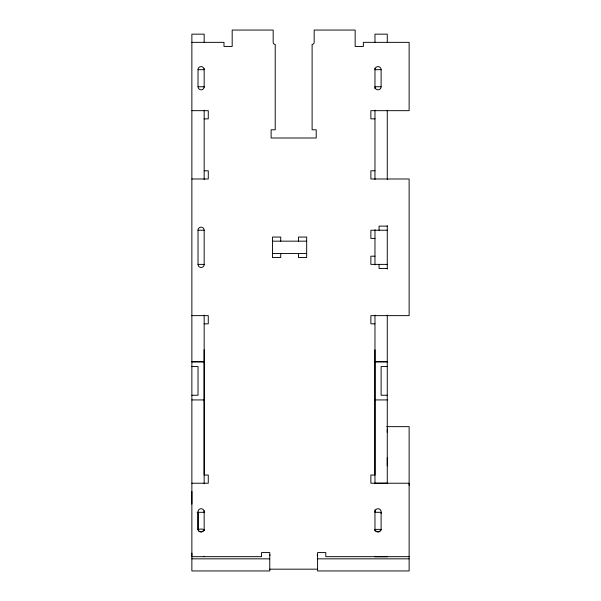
<?xml version="1.0" encoding="UTF-8"?>
<svg xmlns="http://www.w3.org/2000/svg" width="601" height="601" viewBox="0 0 601 601"><rect width="100%" height="100%" fill="white"/><g stroke="black" fill="none" stroke-linecap="round" stroke-linejoin="round"><path stroke-width="0.9" d="M191.869 553.145L191.869 556.669L261.555 556.669L261.555 552.574L269.759 552.574L269.759 570.95L191.869 570.95L191.869 34.152L204.167 34.152L204.167 42.333M191.869 504.104L191.869 491.43M198.022 512.3L198.022 529.383A2.269 2.269 0 0 0 198.247 530.367L199.494 531.592M204.167 556.669L204.167 556.233M204.167 349.79L204.167 475.03L208.269 475.03L208.269 483.227L191.869 483.227M374.971 349.79L374.971 475.03L370.87 475.03L370.87 483.227L409.131 483.227L409.131 570.95L317.583 570.95L317.583 552.574L325.78 552.574L325.78 556.669L409.131 556.669M381.117 513.367L381.117 512.3L374.971 512.3M387.269 465.888L387.269 457.684M387.269 432.404L387.269 429.129M409.131 485.353L409.131 426.65L386.736 426.65M204.167 511.797A3.073 3.073 0 0 0 201.095 508.724A3.073 3.073 0 0 0 198.022 511.797L198.022 529.383C201.545 528.76 206.616 528.88 202.695 531.592M379.644 531.592L381.109 529.526L381.117 511.797A3.073 3.073 0 0 0 378.044 508.724A3.073 3.073 0 0 0 374.971 511.797M202.567 531.652L199.622 531.652M379.516 531.652L376.572 531.652M191.869 42.348L223.985 42.348L223.985 46.45L232.181 46.45L232.181 30.05L273.17 30.05L273.17 42.348A2.051 2.051 0 0 0 275.22 44.399L275.22 129.793L271.126 129.793L271.126 137.997L316.216 137.997L316.216 129.793L312.114 129.793L312.114 44.399A2.051 2.051 0 0 0 314.165 42.348L314.165 30.05L355.153 30.05L355.153 46.45L363.357 46.45L363.357 42.348L409.131 42.348L409.131 110.667L370.87 110.667L370.87 118.863L374.971 118.863M198.022 69.678L204.167 69.678A3.073 3.073 0 0 0 201.095 66.598A3.073 3.073 0 0 0 198.022 69.678L198.022 86.754A3.073 3.073 0 0 0 201.095 89.827A3.073 3.073 0 0 0 204.167 86.754L198.022 86.754M381.117 69.678L374.971 69.678A3.073 3.073 0 0 1 378.044 66.598A3.073 3.073 0 0 1 381.117 69.678L381.117 86.754A3.073 3.073 0 0 1 378.044 89.827A3.073 3.073 0 0 1 374.971 86.754L381.117 86.754M191.869 110.667L208.269 110.667L208.269 118.863L204.167 118.863M204.167 170.789L208.269 170.789L208.269 178.985L191.869 178.985M374.971 170.789L370.87 170.789L370.87 178.985L409.131 178.985L409.131 315.63L370.87 315.63L370.87 323.826L374.971 323.826M387.269 226.126L379.066 226.126L379.066 230.228M198.022 230.228L204.167 230.228L204.167 264.387A3.073 3.073 0 0 1 201.095 267.46A3.073 3.073 0 0 1 198.022 264.387L198.022 230.228A3.073 3.073 0 0 1 201.095 227.155A3.073 3.073 0 0 1 204.167 230.228M387.269 230.228L370.87 230.228L370.87 238.424L374.971 238.424M272.486 241.159L306.645 241.159M272.486 253.457L306.645 253.457M374.971 256.191L370.87 256.191L370.87 264.387L387.269 264.387M198.022 264.387L204.167 264.387M387.269 268.489L379.066 268.489L379.066 264.387M191.869 315.63L208.269 315.63L208.269 323.826L204.167 323.826M191.869 361.704L204.167 361.704M374.971 361.704L387.269 361.704M191.869 361.877L204.167 361.877M374.971 361.877L387.269 361.877M191.869 366.557L198.022 366.557L198.022 395.248L191.869 395.248M387.269 366.557L381.117 366.557L381.117 395.248L387.269 395.248M191.869 399.928L204.167 399.928M374.971 399.928L387.269 399.928M374.971 483.212L387.269 483.212M197.143 512.3L204.167 512.3M374.971 529.383L381.117 529.383A2.269 2.269 0 0 1 380.891 530.367L378.885 531.855A3.816 3.816 0 0 1 377.203 531.855L375.557 530.916L374.971 529.383A2.269 2.269 0 0 0 375.197 530.367L376.444 531.592M269.759 555.039L270.27 555.039M317.065 555.039L317.583 555.039M191.869 558.84L269.759 558.84M317.583 558.84L409.131 558.84M269.759 569.177L317.583 569.177M198.022 529.526L198.728 531.044L200.253 531.855A3.816 3.816 0 0 0 201.936 531.855L203.942 530.367A2.269 2.269 0 0 0 204.167 529.383M387.269 42.333L387.269 34.152L374.971 34.152L374.971 42.333M387.269 110.156L387.269 179.496M387.269 225.615L387.269 269M387.269 315.112L387.269 483.722M387.269 556.286L387.269 556.729L374.971 556.729L374.971 556.286M374.971 68.138L374.971 88.805M374.971 110.156L374.971 179.496M374.971 229.717L374.971 264.898M374.971 315.112L374.971 483.722M374.971 509.738L374.971 530.916M298.479 241.159L298.479 237.057L306.675 237.057L306.675 257.559L298.479 257.559L298.479 253.457M280.72 241.159L280.72 237.057L272.516 237.057L272.516 257.559L280.72 257.559L280.72 253.457M204.167 68.649L204.167 87.265M204.167 110.156L204.167 179.541M204.167 315.074L204.167 483.737M204.167 510.767L204.167 530.405"/></g></svg>
